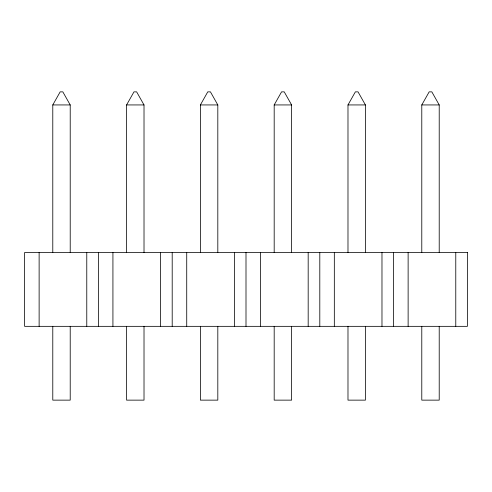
<?xml version="1.0" encoding="UTF-8"?>
<svg xmlns="http://www.w3.org/2000/svg" width="492" height="492" viewBox="0 0 492 492"><rect width="100%" height="100%" fill="white"/><g stroke="black" fill="none" stroke-linecap="round" stroke-linejoin="round"><path stroke-width="0.74" d="M52.785 252.537L52.785 104.937L60.165 91.863L62.835 91.863L70.215 104.937L70.215 252.537M126.585 252.537L126.585 104.937L133.965 91.863L136.635 91.863L144.015 104.937L144.015 252.537M200.385 252.537L200.385 104.937L207.765 91.863L210.435 91.863L217.815 104.937L217.815 252.537M274.185 252.537L274.185 104.937L281.565 91.863L284.235 91.863L291.615 104.937L291.615 252.537M347.985 252.537L347.985 104.937L355.365 91.863L358.035 91.863L365.415 104.937L365.415 252.537M421.785 252.537L421.785 104.937L429.165 91.863L431.835 91.863L439.215 104.937L439.215 252.537M52.785 104.937L70.215 104.937M126.585 104.937L144.015 104.937M200.385 104.937L217.815 104.937M274.185 104.937L291.615 104.937M347.985 104.937L365.415 104.937M421.785 104.937L439.215 104.937M455.776 252.537L455.776 326.337M439.215 326.337L439.215 400.137L421.785 400.137L421.785 326.337M408.126 252.537L408.126 326.337M393.6 252.537L393.6 326.337M381.976 252.537L381.976 326.337M365.415 326.337L365.415 400.137L347.985 400.137L347.985 326.337M334.326 252.537L334.326 326.337M319.8 252.537L319.8 326.337M308.177 252.537L308.177 326.337M291.615 326.337L291.615 400.137L274.185 400.137L274.185 326.337M260.526 252.537L260.526 326.337M246 252.537L246 326.337M234.377 252.537L234.377 326.337M217.815 326.337L217.815 400.137L200.385 400.137L200.385 326.337M186.726 252.537L186.726 326.337M172.2 252.537L172.2 326.337M160.577 252.537L160.577 326.337M144.015 326.337L144.015 400.137L126.585 400.137L126.585 326.337M112.926 252.537L112.926 326.337M98.4 252.537L98.4 326.337M86.776 252.537L86.776 326.337M70.215 326.337L70.215 400.137L52.785 400.137L52.785 326.337M39.126 252.537L39.126 326.337M467.4 252.537L24.6 252.537L24.6 326.337L467.4 326.337L467.4 252.537"/></g></svg>
